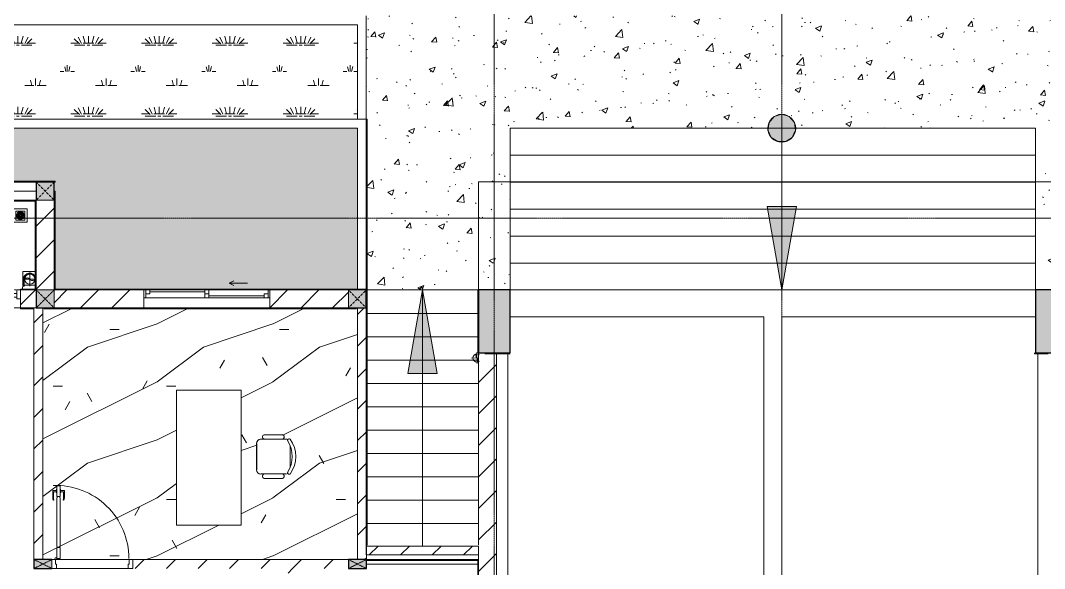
# Model space of a CAD drawing. Header units: millimetres. Extents: x 5121 to 246734, y -48180 to 129206.
# Drawn here: x 72078 to 83478, y 41437 to 47536 of the extents above; entities that cross this region are included whole.
import ezdxf

# ---------------------------------------------------------------- set-up
doc = ezdxf.new("R2010")
doc.units = ezdxf.units.MM
for name, pattern in [('Dash', [6, 3, -3]), ('Grid Line', [22.225, 12.7, -3.175, 3.175, -3.175]), ('IMPORT-CENTER _3_', [10.16, 6.35, -1.27, 1.27, -1.27])]:
    doc.linetypes.add(name, pattern=pattern)
for name, color, linetype, lineweight in [('0-1', 7, 'Continuous', 5), ('A-DETL-GENF-1', 50, 'Continuous', 9), ('A-DOOR', 31, 'Continuous', 9), ('A-DOOR-1', 253, 'Continuous', 9), ('A-DOOR-2', 50, 'Continuous', 9), ('A-DOOR-FRAM', 31, 'Continuous', 9), ('A-DOOR-HDLN', 31, 'Dash', 9), ('A-FLOR', 192, 'Continuous', 9), ('A-FLOR-1', 50, 'Continuous', 9), ('A-FLOR-PATT', 8, 'Continuous', 9), ('A-FLOR-PATT-1', 9, 'Continuous', 9), ('A-GLAZ', 151, 'Continuous', 9), ('A-WALL', 113, 'Continuous', 9), ('A-WALL-1', 250, 'Continuous', 18), ('A-WALL-2', 50, 'Continuous', 9), ('A-WALL-FNSH-1', 50, 'Continuous', 9), ('A-WALL-PATT-1', 9, 'Continuous', 9), ('A-WALL-PATT-2', 50, 'Continuous', 9), ('A-WALL-PATT-3', 111, 'Continuous', 9), ('G-IMPT', 8, 'Continuous', 9), ('G-IMPT-2', 8, 'IMPORT-CENTER _3_', 9), ('I-FURN', 30, 'Continuous', 9), ('I-FURN-1', 253, 'Continuous', 9), ('I-WALL-1', 50, 'Continuous', 9), ('M-EQPM', 50, 'Continuous', 9), ('S-BEAM-1', 50, 'Continuous', 9), ('S-COLS', 52, 'Continuous', 9), ('S-COLS-1', 7, 'Continuous', 5), ('S-COLS-2', 10, 'Continuous', 25), ('S-COLS-3', 50, 'Continuous', 9), ('S-COLS-4', 253, 'Continuous', 9), ('S-COLS-5', 52, 'Continuous', 25), ('S-COLS-6', 52, 'Dash', 9), ('S-COLS-HDLN', 52, 'Dash', 9), ('S-COLS-HDLN-1', 50, 'Dash', 9), ('S-GRID-1', 1, 'Grid Line', 9), ('S-STRS', 31, 'Continuous', 9), ('S-STRS-ANNO', 31, 'Continuous', 9)]:
    doc.layers.add(name, color=color, linetype=linetype, lineweight=lineweight)
pattern_1 = [(45, (0, 0), (-175.3625, 175.3625), [])]
pattern_2 = [(45, (0, 0), (-164.4023, 164.4023), [])]
pattern_3 = [(0, (236.2, 15.75), (787.4, 787.4), [118.11, -23.622, 31.496, -23.622, -590.55]), (0, (236.2, 15.75), (787.4, 787.4), [-196.85, 118.11, -472.44]), (0, (196.85, 39.4), (787.4, 787.4), [78.74, -59.055, 118.11, -59.055, -472.44]), (0, (196.85, 39.4), (787.4, 787.4), [-314.96, 78.74, -393.7]), (0, (472.44, 354.3), (787.4, 787.4), [98.425, -39.37, 98.425, -551.18]), (0, (78.74, 511.8), (787.4, 787.4), [39.37, -78.74, 39.37, -629.92]), (90, (157.5, 511.8), (-787.4, 787.4), [70.866, -716.534]), (90, (393.7, 39.4), (-787.4, 787.4), [78.74, -708.66]), (90, (590.55, 354.3), (-787.4, 787.4), [78.74, -708.66]), (45, (496.06, 31.5), (0, 787.4), [78.74, -1034.812]), (135, (291.34, 31.5), (-787.4, 6e-14), [78.74, -1034.812]), (63.435, (472.44, 35.43), (-0.0007, 787.4), [78.74, -1681.94]), (75.964, (433.07, 39.37), (-0.00383, 787.3999), [78.74, -3167.793]), (75.964, (629.92, 354.33), (-0.00383, 787.3999), [62.992, -3183.541]), (75.964, (173.23, 511.81), (-0.00383, 787.3999), [55.118, -3191.415]), (104.036, (354.33, 39.37), (0.00383, 787.3999), [78.74, -3167.793]), (104.036, (551.18, 354.33), (0.00383, 787.3999), [62.992, -3183.541]), (104.036, (141.73, 511.81), (0.00383, 787.3999), [55.118, -3191.415]), (116.565, (314.96, 35.43), (0.0007, 787.4), [78.74, -1681.939])]

# ---------------------------------------------------------------- blocks, each defined once
blk = doc.blocks.new('NCV_TKTC_KET CAU_rvt-1-TKCS_MB TỔNG THỂ TẦNG 1')
at = {"layer": 'S-COLS-1'}
for points in [[(77203, 43837), (77528, 43837), (77528, 44537), (77178, 44537), (77178, 43837)], [(83703, 43837), (83728, 43837), (83728, 44537), (83378, 44537), (83378, 43837), (83528, 43837)]]:
    blk.add_hatch(color=256, dxfattribs=at).paths.add_polyline_path(points)
at = {"layer": 'A-FLOR-1'}
blk.add_line((83378, 44537), (77528, 44537), dxfattribs=at)
at = {"layer": 'S-BEAM-1'}
for p, q in [((83378, 44537), (77528, 44537)), ((77528, 44237), (80352, 44237)), ((80352, 44237), (80352, 40236)), ((80552, 44237), (83378, 44237)), ((80552, 40236), (80552, 44237)), ((77503, 40546), (77503, 43827)), ((83403, 43827), (83403, 40547)), ((75928, 41487), (77168, 41487))]:
    blk.add_line(p, q, dxfattribs=at)
at = {"layer": 'S-COLS-2'}
for p, q in [((77528, 44537), (77178, 44537)), ((77178, 44537), (77178, 43837)), ((77528, 43837), (77528, 44537)), ((83728, 44537), (83378, 44537)), ((83378, 44537), (83378, 43837)), ((77178, 43837), (77528, 43837)), ((83378, 43837), (83728, 43837))]:
    blk.add_line(p, q, dxfattribs=at)
blk = doc.blocks.new('DOOR_CW_01 CANH MO-PANEL KINH - DIW_01-900x2200-CỬA GỖ VÂN LAMINATE-553393-TKCS_MB TỔNG THỂ TẦNG 1')
at = {"layer": 'A-DETL-GENF-1'}
for p, q in [((-442, 737), (-442, 816)), ((-399, 820), (-438, 820)), ((-434, 800), (-434, 737)), ((-399, 804), (-430, 804)), ((-399, 832), (-397, 832)), ((-399, 792), (-399, 832)), ((-397, 872), (-357, 872)), ((-397, 752), (-397, 872)), ((-397, 792), (-397, 832)), ((-357, 872), (-357, 752)), ((-357, 792), (-357, 832)), ((-355, 832), (-357, 832)), ((-355, 792), (-355, 832)), ((-355, 820), (-316, 820)), ((-355, 804), (-324, 804)), ((-320, 800), (-320, 737)), ((-312, 737), (-312, 816)), ((-434, 711), (-427, 716)), ((-397, 792), (-399, 792)), ((-357, 752), (-397, 752)), ((-397, 738), (-391, 738)), ((-397, 738), (-397, 196)), ((-363, 752), (-391, 752)), ((-391, 752), (-391, 738)), ((-363, 738), (-363, 752)), ((-357, 738), (-363, 738)), ((-357, 792), (-355, 792)), ((-357, 196), (-357, 738)), ((-320, 711), (-327, 716)), ((-397, 196), (-391, 196)), ((-357, 182), (-397, 182)), ((-397, 182), (-397, 62)), ((-391, 196), (-391, 182)), ((-391, 182), (-363, 182)), ((-357, 196), (-363, 196)), ((-363, 182), (-363, 196)), ((-357, 62), (-357, 182)), ((-397, 62), (-357, 62))]:
    blk.add_line(p, q, dxfattribs=at)
blk.add_circle((-407, 60), 10, dxfattribs=at)
for centre, radius, start, end in [((-438, 816), 4, 90, 180), ((-407, 60), 814, 360, 92), ((-430, 800), 4, 90, 180), ((-324, 800), 4, 360, 90), ((-316, 816), 4, 0, 90), ((-397, 737), 45, 180, 215), ((-397, 737), 37, 180, 215), ((-357, 737), 37, 325, 0), ((-357, 737), 45, 325, 0)]:
    blk.add_arc(centre, radius, start, end, dxfattribs=at)
at = {"layer": 'A-DOOR-2'}
for p, q in [((-410, 50), (-450, 50)), ((-450, 50), (-450, -50)), ((-410, 0), (-410, 50)), ((-400, 0), (-410, 0)), ((-407, 50), (-382, 50)), ((-400, -50), (-400, 0)), ((410, 0), (400, 0)), ((400, 0), (400, -50)), ((450, 50), (410, 50)), ((410, 50), (410, 0)), ((450, -50), (450, 50)), ((-450, -50), (-400, -50)), ((400, -50), (450, -50))]:
    blk.add_line(p, q, dxfattribs=at)
blk = doc.blocks.new('BAN LV A - BAN LV A_dwg_ban hoc2-348006-TKCS_MB TỔNG THỂ TẦNG 1')
at = {"layer": 'I-FURN'}
for p, q in [((-243, 354), (-243, 162)), ((-194, 389), (-194, 113)), ((146, 437), (-146, 437)), ((194, 113), (194, 389)), ((194, 351), (194, 151)), ((244, 162), (244, 354)), ((-121, 65), (121, 65))]:
    blk.add_line(p, q, dxfattribs=at)
at = {"layer": 'I-FURN', "flags": 128}
blk.add_lwpolyline([(-738, 611), (-738, 1331), (-155, 1331), (762, 1331), (762, 611)], close=True, dxfattribs=at)
at = {"layer": 'I-FURN'}
for centre, radius, start, end in [((-219, 347), 25.3, 343.7398, 163.7398), ((-146, 389), 48.6, 90, 180), ((146, 389), 48.6, 360, 90), ((219, 347), 25.3, 16.2602, 170.7054), ((-219, 155), 25.3, 163.7398, 16.2602), ((219, 155), 25.3, 189.2946, 16.2602), ((-180, 75), 17.8, 57.9726, 216.6901), ((-146, 113), 48.6, 180, 207.5844), ((0, 324), 324, 233.1301, 306.8699), ((0, 359), 318, 237.5758, 302.4242), ((180, 75), 17.8, 323.3099, 122.0274), ((146, 113), 48.6, 332.4156, 0)]:
    blk.add_arc(centre, radius, start, end, dxfattribs=at)
blk = doc.blocks.new('BAN LV A - BAN LV A_dwg-348005-TKCS_MB TỔNG THỂ TẦNG 1')
at = {"extrusion": (0, 0, -1), "zscale": -1, "rotation": 180}
blk.add_blockref('BAN LV A - BAN LV A_dwg_ban hoc2-348006-TKCS_MB TỔNG THỂ TẦNG 1', (-729, 1384), dxfattribs=at)
blk = doc.blocks.new('BAN LV A - BAN LV A-348231-TKCS_MB TỔNG THỂ TẦNG 1')
at = {"layer": 'I-FURN-1'}
for p, q in [((535, 1270), (535, 1236)), ((923, 1233), (923, 1270)), ((486, 1222), (486, 1029)), ((973, 1029), (973, 1222)), ((535, 1029), (535, 995)), ((923, 995), (923, 1032)), ((583, 946), (875, 946)), ((1491, 773), (-9, 773)), ((-9, 773), (-9, 53)), ((1491, 53), (1491, 773)), ((-9, 53), (1491, 53))]:
    blk.add_line(p, q, dxfattribs=at)
for centre, radius, start, end in [((729, 1060), 324, 53.1301, 126.8699), ((510, 1229), 25.3, 16.2602, 196.2602), ((549, 1308), 17.8, 143.3099, 240.596), ((583, 1270), 48.6, 152.4156, 180), ((909, 1308), 17.8, 299.404, 36.6901), ((875, 1270), 48.6, 360, 27.5844), ((948, 1229), 25.3, 343.7398, 170.7054), ((510, 1036), 25.3, 196.2602, 343.7398), ((948, 1036), 25.3, 189.2946, 343.7398), ((583, 995), 48.6, 180, 270), ((875, 995), 48.6, 270, 360)]:
    blk.add_arc(centre, radius, start, end, dxfattribs=at)
blk.add_blockref('BAN LV A - BAN LV A_dwg-348005-TKCS_MB TỔNG THỂ TẦNG 1', (0, 0))
blk = doc.blocks.new('G1_SOF - BO TRU - 100x200-V76-TKCS_MB TỔNG THỂ TẦNG 1')
at = {"layer": 'S-COLS-3'}
blk.add_hatch(color=256, dxfattribs=at).paths.add_polyline_path([(50, 0), (50, 100), (-50, 100), (-50, -100), (50, -100)])
at = {"layer": 'S-COLS-2'}
for p, q in [((-50, 100), (-50, -100)), ((50, -100), (50, 100)), ((-50, -100), (50, -100))]:
    blk.add_line(p, q, dxfattribs=at)
at = {"layer": 'S-COLS-HDLN-1'}
for p, q in [((50, 100), (-50, -100)), ((-50, 100), (50, -100))]:
    blk.add_line(p, q, dxfattribs=at)
blk = doc.blocks.new('G1_SOF - BO TRU - 100x200-V74-TKCS_MB TỔNG THỂ TẦNG 1')
at = {"layer": 'S-COLS-3'}
blk.add_hatch(color=256, dxfattribs=at).paths.add_polyline_path([(50, -100), (50, 100), (-50, 100), (-50, -100), (-45, -100)])
at = {"layer": 'S-COLS-2'}
for p, q in [((50, 100), (-50, 100)), ((-50, 100), (-50, -100)), ((50, -100), (50, 100)), ((-50, -100), (50, -100))]:
    blk.add_line(p, q, dxfattribs=at)
at = {"layer": 'S-COLS-HDLN-1'}
for p, q in [((50, 100), (-50, -100)), ((-50, 100), (50, -100))]:
    blk.add_line(p, q, dxfattribs=at)
blk = doc.blocks.new('NCV_TKTC_TANG 1_rvt-1-TKCS_MB TỔNG THỂ TẦNG 1')
at = {"layer": 'A-FLOR-PATT-1'}
h = blk.add_hatch(dxfattribs=at)
h.set_pattern_fill('FP_8', color=256, style=0, pattern_type=2)
h.set_pattern_definition([(0, (0, 0), (2519.68, 629.92), [103.937, -1785.823, 103.937, -1785.823, -10078.72]), (0, (0, 0), (2519.68, 629.92), [-3779.52, 103.937, -3675.583, 103.937, -1785.823, -4409.44]), (0, (0, 0), (2519.68, 629.92), [-9448.8, 103.937, -1155.903, 103.937, -3045.663]), (120, (944.9, 314.96), (-1805.3667, 1867.147), [103.937, -1785.823, 103.937, -11864.543]), (120, (944.9, 314.96), (-1805.3667, 1867.147), [-1993.697, -1785.823, 103.937, -3675.583, -6299.2]), (120, (944.9, 314.96), (-1805.3667, 1867.147), [-7559.04, 103.937, -1785.823, 103.937, -4305.503]), (120, (944.9, 314.96), (-1805.3667, 1867.147), [-9552.737, -1155.903, 103.937, -3045.663]), (240, (1259.84, 1574.8), (-714.3133, -2497.067), [103.937, -1785.823, 103.937, -11864.543]), (240, (1259.84, 1574.8), (-714.3133, -2497.067), [-1993.697, -1785.823, 103.937, -3675.583, -6299.2]), (240, (1259.84, 1574.8), (-714.3133, -2497.067), [-7559.04, 103.937, -1785.823, 103.937, -4305.503]), (240, (1259.84, 1574.8), (-714.3133, -2497.067), [-9552.737, -1155.903, 103.937, -3045.663])])
h.paths.add_polyline_path([(73288, 41537), (75828, 41538), (75828, 44337), (75818, 44337), (75818, 44327), (72328, 44327), (72328, 41537), (73220, 41537)])
h.paths.add_polyline_path([(73813, 41921), (73813, 43421), (74533, 43421), (74533, 41921), (74264, 41921)])
h.paths.add_polyline_path([(74988, 42439), (74960, 42440), (74786, 42442), (74772, 42456), (74772, 42471), (74776, 42480), (74789, 42488), (74781, 42489), (74742, 42490), (74730, 42495), (74713, 42513), (74706, 42537), (74708, 42842), (74719, 42860), (74730, 42871), (74755, 42878), (74783, 42880), (74774, 42889), (74771, 42902), (74774, 42914), (74792, 42926), (74996, 42924), (75010, 42915), (75014, 42902), (75011, 42890), (75002, 42880), (75002, 42878), (75043, 42874), (75053, 42872), (75058, 42878), (75080, 42876), (75110, 42827), (75131, 42771), (75142, 42713), (75142, 42653), (75130, 42591), (75110, 42539), (75079, 42489), (75055, 42491), (75053, 42494), (75030, 42489), (74996, 42487), (75009, 42479), (75014, 42468), (75012, 42454), (75004, 42444), (74991, 42440)])
h = blk.add_hatch(dxfattribs=at)
h.set_pattern_fill('FP_4', color=256, style=0, pattern_type=2)
h.set_pattern_definition([(216.87, (516.46, 1291.15), (3873.4454, 2582.3069), [645.575, -5810.175]), (206.565, (1291.15, 903.8), (-1291.1515, -1291.1492), [1443.55, -1443.55]), (198.435, (1291.15, 258.23), (-2582.2983, -1291.1527), [816.596, -3266.38])])
h.paths.add_polyline_path([(73288, 41537), (75828, 41538), (75828, 44337), (75818, 44337), (75818, 44327), (72328, 44327), (72328, 41537), (73220, 41537)])
h.paths.add_polyline_path([(73813, 41921), (73813, 43421), (74533, 43421), (74533, 41921), (74264, 41921)])
h.paths.add_polyline_path([(74988, 42439), (74960, 42440), (74786, 42442), (74772, 42456), (74772, 42471), (74776, 42480), (74789, 42488), (74781, 42489), (74742, 42490), (74730, 42495), (74713, 42513), (74706, 42537), (74708, 42842), (74719, 42860), (74730, 42871), (74755, 42878), (74783, 42880), (74774, 42889), (74771, 42902), (74774, 42914), (74792, 42926), (74996, 42924), (75010, 42915), (75014, 42902), (75011, 42890), (75002, 42880), (75002, 42878), (75043, 42874), (75053, 42872), (75058, 42878), (75080, 42876), (75110, 42827), (75131, 42771), (75142, 42713), (75142, 42653), (75130, 42591), (75110, 42539), (75079, 42489), (75055, 42491), (75053, 42494), (75030, 42489), (74996, 42487), (75009, 42479), (75014, 42468), (75012, 42454), (75004, 42444), (74991, 42440)])
at = {"layer": 'A-WALL-PATT-1'}
h = blk.add_hatch(dxfattribs=at)
h.set_pattern_fill('FP_2', color=256, style=0, pattern_type=2)
h.set_pattern_definition(pattern_1)
h.paths.add_polyline_path([(72328, 41537), (72328, 44337), (72228, 44337), (72228, 41537)])
h = blk.add_hatch(dxfattribs=at)
h.set_pattern_fill('FP_2', color=256, style=0, pattern_type=2)
h.set_pattern_definition(pattern_1)
h.paths.add_polyline_path([(75828, 41537), (75928, 41537), (75928, 44337), (75828, 44337), (75828, 41899)])
h = blk.add_hatch(dxfattribs=at)
h.set_pattern_fill('FP_2', color=256, style=0, pattern_type=2)
h.set_pattern_definition(pattern_1)
h.paths.add_polyline_path([(73328, 41437), (75728, 41437), (75728, 41537), (73328, 41537), (73328, 41487)])
h = blk.add_hatch(dxfattribs=at)
h.set_pattern_fill('FP_2', color=256, style=0, pattern_type=2)
h.set_pattern_definition(pattern_1)
h.paths.add_polyline_path([(75028, 40437), (75128, 40437), (75128, 40487), (75028, 40487), (75028, 40447)])
h.paths.add_polyline_path([(75115, 41387), (75128, 41387), (75128, 41437), (75028, 41437), (75028, 41387), (75078, 41387)])
at = {"layer": 'A-WALL-PATT-2'}
h = blk.add_hatch(dxfattribs=at)
h.set_pattern_fill('FP_10', color=256, style=0, pattern_type=2)
h.set_pattern_definition(pattern_2)
h.paths.add_polyline_path([(72252, 44537), (72252, 45537), (72242, 45537), (72242, 44537)])
h = blk.add_hatch(dxfattribs=at)
h.set_pattern_fill('FP_10', color=256, style=0, pattern_type=2)
h.set_pattern_definition(pattern_2)
h.paths.add_polyline_path([(72078, 44537), (72242, 44537), (72242, 44547), (72078, 44547)])
h.paths.add_polyline_path([(69326, 44537), (69578, 44537), (69578, 44547), (69253, 44547), (69253, 44537), (69263, 44537)])
h = blk.add_hatch(dxfattribs=at)
h.set_pattern_fill('FP_10', color=256, style=0, pattern_type=2)
h.set_pattern_definition(pattern_2)
h.paths.add_polyline_path([(73453, 44327), (75818, 44327), (75818, 44337), (72328, 44337), (72328, 44327), (72578, 44327)])
h = blk.add_hatch(dxfattribs=at)
h.set_pattern_fill('FP_10', color=256, style=0, pattern_type=2)
h.set_pattern_definition(pattern_2)
h.paths.add_polyline_path([(77168, 40447), (77178, 40447), (77178, 41527), (77168, 41527), (77168, 40513)])
at = {"layer": 'A-FLOR-1'}
for p, q in [((72078, 44337), (69578, 44337)), ((72468, 41537), (73288, 41537)), ((73278, 41437), (72478, 41437))]:
    blk.add_line(p, q, dxfattribs=at)
at = {"layer": 'A-WALL-1'}
for p, q in [((72252, 45537), (72242, 45537)), ((72242, 45537), (72242, 44547)), ((72252, 44537), (72252, 45537)), ((72242, 44547), (72078, 44547)), ((72078, 44547), (72078, 44537)), ((72078, 44537), (72242, 44537)), ((72242, 44537), (72252, 44537)), ((72218, 44337), (72078, 44337)), ((72078, 44337), (72078, 44327)), ((72078, 44327), (72218, 44327)), ((72328, 44337), (72228, 44337)), ((72228, 44337), (72228, 41537)), ((72328, 41537), (72328, 44337)), ((73453, 44337), (72328, 44337)), ((72328, 44337), (72328, 44327)), ((72338, 44327), (75818, 44327)), ((75818, 44337), (74853, 44337)), ((75828, 44337), (75828, 41537)), ((75928, 44337), (75828, 44337)), ((75928, 41537), (75928, 44337)), ((77168, 41527), (77168, 40447)), ((77178, 41527), (77168, 41527)), ((77178, 40447), (77178, 41527))]:
    blk.add_line(p, q, dxfattribs=at)
at = {"layer": 'A-WALL-2'}
for p, q in [((72468, 41537), (73288, 41537)), ((75728, 41537), (73328, 41537)), ((73278, 41437), (72478, 41437))]:
    blk.add_line(p, q, dxfattribs=at)
at = {"layer": 'I-WALL-1'}
for p, q in [((69263, 45537), (72242, 45537)), ((72242, 45527), (69263, 45527)), ((75928, 41537), (77178, 41537)), ((77168, 41527), (75928, 41527))]:
    blk.add_line(p, q, dxfattribs=at)
at = {"layer": 'A-DOOR-1'}
blk.add_blockref('DOOR_CW_01 CANH MO-PANEL KINH - DIW_01-900x2200-CỬA GỖ VÂN LAMINATE-553393-TKCS_MB TỔNG THỂ TẦNG 1', (72878, 41487), dxfattribs=at)
at = {"layer": 'I-FURN-1', "rotation": 269.9999999999997}
blk.add_blockref('BAN LV A - BAN LV A-348231-TKCS_MB TỔNG THỂ TẦNG 1', (73760, 43412), dxfattribs=at)
at = {"layer": 'S-COLS-4', "rotation": 269.9999999999989}
for name, p in [('G1_SOF - BO TRU - 100x200-V76-TKCS_MB TỔNG THỂ TẦNG 1', (72328, 41487)), ('G1_SOF - BO TRU - 100x200-V74-TKCS_MB TỔNG THỂ TẦNG 1', (75828, 41487))]:
    blk.add_blockref(name, p, dxfattribs=at)
blk = doc.blocks.new('1_FAMILY RVT - W01-WxH 1400x1400xmm-389822-TKCS_MB TỔNG THỂ TẦNG 1')
at = {"layer": 'A-GLAZ'}
for p, q in [((248.4, 172.39), (299.2, 197.79)), ((248.4, 172.39), (299.2, 146.99)), ((248.4, 172.39), (451.6, 172.39)), ((-700, 96.19), (-700, -103.81)), ((700, 96.19), (-700, 96.19)), ((-700, 96.19), (-636.5, 96.19)), ((-700, 7.29), (-680.95, 7.29)), ((-680.95, 96.19), (-680.95, 7.29)), ((-636.5, 51.74), (-680.95, 51.74)), ((-680.95, 7.29), (-22.225, 7.29)), ((-636.5, 96.19), (-22.225, 96.19)), ((-636.5, 96.19), (-636.5, 51.74)), ((-636.5, 73.965), (-22.225, 73.965)), ((-22.225, 7.29), (-22.225, 96.19)), ((-22.225, 96.19), (22.225, 96.19)), ((22.225, 51.74), (-22.225, 51.74)), ((-22.225, 7.29), (22.225, 7.29)), ((22.225, 96.19), (680.95, 96.19)), ((22.225, 96.19), (22.225, 7.29)), ((22.225, 29.515), (636.5, 29.515)), ((22.225, 7.29), (636.5, 7.29)), ((636.5, 51.74), (636.5, 7.29)), ((680.95, 51.74), (636.5, 51.74)), ((636.5, 7.29), (700, 7.29)), ((680.95, 96.19), (700, 96.19)), ((680.95, 96.19), (680.95, 7.29)), ((700, -103.81), (700, 96.19)), ((-700, -103.81), (700, -103.81))]:
    blk.add_line(p, q, dxfattribs=at)
blk = doc.blocks.new('DEG_02-DEG_03 - DEG_02-2500x2400mm-CỬA ĐI 02 CÁNH TRƯỢT-625766-TKCS_MB TỔNG THỂ TẦNG 1')
at = {"layer": 'A-DOOR'}
for p, q in [((-1110, 100), (-1210, 100)), ((-1210, 100), (-1210, 60)), ((-1210, 60), (-1110, 60)), ((-1110, 60), (-1110, 100)), ((-1110, 100), (-50, 100)), ((-50, 60), (-1110, 60)), ((50, 100), (-50, 100)), ((-50, 100), (-50, 60)), ((50, 60), (-50, 60)), ((-50, 60), (-50, 20)), ((-50, 60), (50, 60)), ((-50, 20), (50, 20)), ((50, 60), (50, 100)), ((50, 20), (50, 60)), ((50, 60), (1110, 60)), ((1110, 20), (50, 20)), ((1210, 60), (1110, 60)), ((1110, 60), (1110, 20)), ((1110, 20), (1210, 20)), ((1210, 20), (1210, 60))]:
    blk.add_line(p, q, dxfattribs=at)
at = {"layer": 'A-DOOR-FRAM'}
for p, q in [((-1210, 100), (-1250, 100)), ((-1250, 100), (-1250, 0)), ((-1250, 0), (-1210, 0)), ((-1210, 0), (-1210, 100)), ((1250, 100), (1210, 100)), ((1210, 100), (1210, 0)), ((1210, 0), (1250, 0)), ((1250, 0), (1250, 100))]:
    blk.add_line(p, q, dxfattribs=at)
at = {"layer": 'A-DOOR-HDLN'}
for p, q in [((-500, 151), (-320, 151)), ((-320, 151), (-355, 171)), ((-320, 151), (-355, 131)), ((320, 151), (355, 171)), ((320, 151), (355, 131)), ((500, 151), (320, 151))]:
    blk.add_line(p, q, dxfattribs=at)
blk = doc.blocks.new('TKTC_XREF_251221_MB TANG 1 - TKTC_XREF_260130_MB TANG 1_dwg_THU NUOC - THU NUOC-444531-TKCS_MB TẦNG 1-4202124-TKCS_MB TỔNG THỂ TẦNG 1')
at = {"layer": 'M-EQPM'}
for p, q in [((-23, 11), (41, 11)), ((41, 5), (-23, 5)), ((-11, 23), (28, 23)), ((28, 17), (-11, 17)), ((-1, 36), (19, 36)), ((19, 30), (-1, 30)), ((-23, -14), (41, -14)), ((41, -20), (-23, -20)), ((-11, -26), (28, -26)), ((28, -32), (-11, -32)), ((-1, -38), (19, -38)), ((19, -44), (-1, -44))]:
    blk.add_line(p, q, dxfattribs=at)
at = {"layer": 'M-EQPM', "flags": 128}
for points in [[(84, -79), (84, 71), (-66, 71), (-66, -79)], [(59, -54), (59, 46), (-41, 46), (-41, -54)]]:
    blk.add_lwpolyline(points, close=True, dxfattribs=at)
for points in [[(-23, -1), (1, -1), (1, -7), (-23, -7)], [(41, -7), (17, -7), (17, -1), (41, -1)]]:
    blk.add_lwpolyline(points, dxfattribs=at)
at = {"layer": 'M-EQPM'}
for centre, radius, start, end in [((9, -4), 45, 360, 180), ((9, -4), 45, 360, 180), ((-23, 8), 3, 90, 270), ((-11, 20), 3, 90, 270), ((-1, 33), 3, 90, 270), ((19, 33), 3, 270, 90), ((28, 20), 3, 270, 90), ((41, 8), 3, 270, 90), ((9, -4), 45, 180, 360), ((9, -4), 45, 180, 360), ((-23, -4), 3, 90, 270), ((-23, -17), 3, 90, 270), ((-11, -29), 3, 90, 270), ((-1, -41), 3, 90, 270), ((19, -41), 3, 270, 90), ((28, -29), 3, 270, 90), ((41, -4), 3, 270, 90), ((41, -17), 3, 270, 90)]:
    blk.add_arc(centre, radius, start, end, dxfattribs=at)
blk = doc.blocks.new('TKTC_XREF_251221_MB TANG 1 - TKTC_XREF_260130_MB TANG 1_dwg_CUM U_DN100-V330-TKCS_MB TỔNG THỂ TẦNG 1')
at = {"layer": 'G-IMPT'}
blk.add_hatch(color=256, dxfattribs=at).paths.add_polyline_path([(0, 61), (25, 55), (35, 49), (49, 35), (55, 25), (59, 15), (61, 0), (54, -29), (45, -40), (35, -49), (20, -57), (14, -59), (0, -59), (0, -57), (20, -53), (37, -43), (48, -30), (55, -16), (55, -15), (57, 0), (55, 16), (43, 37), (30, 48), (16, 55), (14, 55), (0, 59)])
for p, q in [((-72, 59), (-67, 59)), ((-79, -63), (-79, -67)), ((-77, -63), (-77, -67)), ((-75, -63), (-75, -67)), ((-73, -61), (-73, -69)), ((-67, -62), (-72, -62)), ((-67, -68), (-72, -68)), ((-65, -69), (0, -69))]:
    blk.add_line(p, q, dxfattribs=at)
at = {"layer": 'G-IMPT', "flags": 128}
for points in [[(-65, 62), (-65, 57), (-67, 57), (-67, 59)], [(-65, 61), (0, 61), (0, 57)], [(-73, -62), (-78, -62), (-78, -68), (-73, -68)], [(-72, -71), (-67, -71), (-67, -59), (-72, -59)], [(-67, -59), (-67, -57), (-65, -57), (-65, -73), (-67, -73), (-67, -71)], [(-65, -61), (0, -61), (0, -57)]]:
    blk.add_lwpolyline(points, dxfattribs=at)
at = {"layer": 'G-IMPT'}
for centre, radius, start, end in [((-71, 61), 1.56, 112.6199, 247.3801), ((0, 0), 69, 270, 74.4177), ((0, 0), 61, 270, 90), ((0, 0), 57, 270, 90), ((-78, -63), 0.96, 90, 180), ((-78, -67), 0.96, 180, 270), ((-71, -61), 1.56, 112.6199, 247.3801), ((-68, -65), 4.8, 143.1301, 216.8699), ((-71, -69), 1.56, 112.6199, 247.3801)]:
    blk.add_arc(centre, radius, start, end, dxfattribs=at)
blk = doc.blocks.new('TKTC_XREF_251221_MB TANG 1 - TKTC_XREF_260130_MB TANG 1_dwg_$cc-V331-TKCS_MB TỔNG THỂ TẦNG 1')
at = {"layer": 'G-IMPT'}
blk.add_circle((0, 0), 0.5, dxfattribs=at)
for centre, radius, start, end in [((0, 0), 0.5, 90, 270), ((0.19, 0.25), 0.313, 126.8699, 233.1301), ((-0.19, -0.25), 0.313, 306.8699, 53.1301)]:
    blk.add_arc(centre, radius, start, end, dxfattribs=at)
at = {"layer": 'G-IMPT-2'}
for p, q in [((-0.67, 0), (0.67, 0)), ((0, -0.54), (0, 0.67))]:
    blk.add_line(p, q, dxfattribs=at)
blk = doc.blocks.new('TKTC_XREF_251221_MB TANG 1 - TKTC_XREF_260130_MB TANG 1_dwg_$cc-V332-TKCS_MB TỔNG THỂ TẦNG 1')
at = {"layer": 'G-IMPT'}
for centre, radius, start, end in [((0, 0), 0.5, 53.9086, 305.5149), ((0, 0), 0.5, 90, 270), ((0.19, 0.25), 0.313, 126.8699, 233.1301), ((-0.19, -0.25), 0.313, 306.8699, 53.1301)]:
    blk.add_arc(centre, radius, start, end, dxfattribs=at)
at = {"layer": 'G-IMPT-2'}
for p, q in [((-0.67, 0), (0.2, 0)), ((0, -0.67), (0, 0.67))]:
    blk.add_line(p, q, dxfattribs=at)
blk = doc.blocks.new('TKTC_XREF_251221_MB TANG 1 - TKTC_XREF_260130_MB TANG 1_dwg-4202109-TKCS_MB TỔNG THỂ TẦNG 1')
at = {"layer": 'G-IMPT', "flags": 128}
for points in [[(-118184, -356808), (-119424, -356808), (-119424, -355608), (-125974, -355608), (-125974, -356808), (-127214, -356808)], [(-130910, -356606), (-131049, -356606), (-131049, -356755), (-130909, -356755)], [(-131050, -356799), (-131049, -356756), (-130909, -356756)]]:
    blk.add_lwpolyline(points, dxfattribs=at)
at = {"extrusion": (0, 0, -1), "zscale": -1}
blk.add_blockref('TKTC_XREF_251221_MB TANG 1 - TKTC_XREF_260130_MB TANG 1_dwg_THU NUOC - THU NUOC-444531-TKCS_MB TẦNG 1-4202124-TKCS_MB TỔNG THỂ TẦNG 1', (131066, -355978), dxfattribs=at)
at = {"extrusion": (0, 0, -1)}
for name, xscale, yscale, zscale, rotation in [('TKTC_XREF_251221_MB TANG 1 - TKTC_XREF_260130_MB TANG 1_dwg_$cc-V331-TKCS_MB TỔNG THỂ TẦNG 1', 113.7150000000073, 113.7150000000073, -113.7150000000073, 269.9990086637472), ('TKTC_XREF_251221_MB TANG 1 - TKTC_XREF_260130_MB TANG 1_dwg_CUM U_DN100-V330-TKCS_MB TỔNG THỂ TẦNG 1', 0.9975000000000006, 0.9975000000000006, -0.9975000000000006, 90.00099133829468)]:
    blk.add_blockref(name, (130971, -356690), dxfattribs=dict(at, xscale=xscale, yscale=yscale, zscale=zscale, rotation=rotation))
at = {"xscale": 90.00000000005114, "yscale": 90.00000000005114, "zscale": 90.00000000005114, "rotation": 0.304717521727566}
blk.add_blockref('TKTC_XREF_251221_MB TANG 1 - TKTC_XREF_260130_MB TANG 1_dwg_$cc-V332-TKCS_MB TỔNG THỂ TẦNG 1', (-125992, -357567), dxfattribs=at)
blk = doc.blocks.new('TKTC_XREF_251221_MB TANG 1 - TKTC_XREF_251221_MB TANG 1-2038492-TKCS_MB TỔNG THỂ TẦNG 1')
blk.add_blockref('TKTC_XREF_251221_MB TANG 1 - TKTC_XREF_260130_MB TANG 1_dwg-4202109-TKCS_MB TỔNG THỂ TẦNG 1', (169499, 384110))
blk = doc.blocks.new('G1_SOF - BO TRU - 200x200-3050151-TKCS_MB TỔNG THỂ TẦNG 1')
at = {"layer": 'S-COLS-HDLN'}
for p, q in [((-100, 100), (100, -100)), ((100, 100), (-100, -100))]:
    blk.add_line(p, q, dxfattribs=at)

msp = doc.modelspace()

# ---------------------------------------------------------------- hatches: boundary and pattern name
at = {"layer": 'A-FLOR-PATT'}
h = msp.add_hatch(dxfattribs=at)
h.set_pattern_fill('FP_37', color=256, style=0, pattern_type=2)
h.set_pattern_definition([(49.939, (0, 262.6), (677.7246, -59.1715), [70.777, -778.546]), (355.011, (0, 262.6), (-131.108, 709.2066), [56.692, -623.611]), (100.473, (56.5, 257.67), (546.6257, 650.0375), [60.102, -661.122]), (46.123, (0, 451.2), (1008.415, -156.0565), [106.18, -1167.984]), (96.65, (84, 438.2), (883.14, 918.455), [90.149, -991.641]), (351.203, (0, 451.2), (883.14, 918.455), [85.035, -935.384]), (20.959, (94.5, 404), (564.006, -379.6104), [70.847, -779.312]), (326.057, (94.5, 404), (229.9034, 683.711), [56.655, -623.203]), (71.414, (141.5, 372.4), (793.911, 304.0953), [60.111, -661.219]), (37.441, (0, 262.6), (11.4879, 313.8707), [10.385, -605.187, 10.385, -622.182, -625.486]), (37.441, (0, 262.6), (11.4879, 313.8707), [-1248.14, 10.385, -615.101]), (7.484, (0, 262.6), (248.5694, 371.8719), [10.393, -350.538, 10.393, -591.473, -238.573]), (7.484, (0, 262.6), (248.5694, 371.8719), [-962.798, 10.393, -228.18]), (327.556, (-210.7, 262.6), (504.3984, -21.26294), [10.387, -225.687, 10.387, -1703.509]), (327.556, (-210.7, 262.6), (504.3984, -21.26294), [-246.461, -726.163, 10.387, -966.959]), (317.561, (-305.2, 262.6), (551.0414, 94.382), [10.384, -296.402, 10.384, -1172.393]), (317.561, (-305.2, 262.6), (551.0414, 94.382), [-317.169, -478.586, 10.384, -683.424])])
h.paths.add_polyline_path([(83377.6, 44536.9), (84967.6, 44536.9), (84967.6, 44546.9), (84977.6, 44546.9), (84977.6, 46437.4), (84967.6, 46437.4), (84967.6, 47586.3), (75927.6, 47586.3), (75927.6, 46437.4), (75937.6, 46437.4), (75937.6, 44551.4), (75927.6, 44551.4), (75930.3, 44547.4), (75937.6, 44547.4), (75937.6, 44536.9), (77527.6, 44536.9), (77527.6, 46336.9), (83377.6, 46336.9), (83377.6, 44836.9)])
h = msp.add_hatch(dxfattribs=at)
h.set_pattern_fill('FP_23', color=256, style=0, pattern_type=2)
h.set_pattern_definition(pattern_3)
h.paths.add_polyline_path([(63053.5, 46437.4), (75827.6, 46437.4), (75827.6, 47486.3), (61127.6, 47486.3), (61127.6, 46437.4), (62999.3, 46437.4)])
h = msp.add_hatch(dxfattribs=at)
h.set_pattern_fill('FP_23', color=256, style=0, pattern_type=2)
h.set_pattern_definition(pattern_3)
h.paths.add_polyline_path([(65842.6, 44546.9), (65842.6, 45747.4), (72462.6, 45747.4), (72462.6, 45737.4), (72452.6, 45736.9), (72452.6, 45637.4), (72462.6, 45637.4), (72463.1, 44547.4), (75827.6, 44547.4), (75827.6, 46337.4), (55452.6, 46337.4), (55452.6, 45136.9), (52937.6, 45136.9), (52937.6, 44546.9), (57642.6, 44546.9), (57642.6, 45747.4), (61137.5, 45747.4), (61137.5, 45737.4), (61137.5, 45735.3), (61137.5, 44546.9), (65813.1, 44546.9)])
at = {"layer": 'A-WALL-PATT-3'}
h = msp.add_hatch(dxfattribs=at)
h.set_pattern_fill('FP_1', color=256, style=0, pattern_type=2)
h.set_pattern_definition(pattern_1)
h.paths.add_polyline_path([(72452.6, 44536.9), (72452.6, 45536.9), (72252.6, 45536.9), (72252.6, 44536.9)])
h = msp.add_hatch(dxfattribs=at)
h.set_pattern_fill('FP_1', color=256, style=0, pattern_type=2)
h.set_pattern_definition(pattern_1)
h.paths.add_polyline_path([(69327.6, 44336.9), (69577.6, 44337.4), (69577.5, 44536.9), (69327.6, 44536.9)])
h.paths.add_polyline_path([(72227.6, 44336.9), (72252.6, 44336.9), (72252.6, 44536.9), (72077.6, 44536.9), (72077.6, 44336.9)])
h = msp.add_hatch(dxfattribs=at)
h.set_pattern_fill('FP_1', color=256, style=0, pattern_type=2)
h.set_pattern_definition(pattern_1)
h.paths.add_polyline_path([(75727.6, 44336.9), (75727.6, 44536.9), (74852.6, 44536.9), (74852.6, 44336.9)])
h.paths.add_polyline_path([(73452.6, 44336.9), (73452.6, 44536.9), (72452.6, 44536.9), (72452.6, 44336.9), (72577.5, 44336.9)])
h = msp.add_hatch(dxfattribs=at)
h.set_pattern_fill('FP_1', color=256, style=0, pattern_type=2)
h.set_pattern_definition(pattern_1)
h.paths.add_polyline_path([(77377.6, 40535.7), (77377.6, 43836.9), (77177.6, 43836.9), (77177.6, 40536.9), (77377.4, 40536.9)])
h = msp.add_hatch(dxfattribs=at)
h.set_pattern_fill('FP_1', color=256, style=0, pattern_type=2)
h.set_pattern_definition(pattern_1)
h.paths.add_polyline_path([(77177.6, 41587.4), (77176.6, 41687.4), (75927.6, 41687.4), (75927.6, 41587.4), (77167.3, 41587.4)])
at = {"layer": 'S-COLS-1'}
for points in [[(72252.6, 45536.9), (72452.6, 45536.9), (72452.6, 45736.9), (72252.6, 45736.9), (72252.6, 45637.4)], [(72327.6, 44336.9), (72452.6, 44336.9), (72452.6, 44536.9), (72252.6, 44536.9), (72252.6, 44336.9)], [(75876, 44336.9), (75927.6, 44336.9), (75927.6, 44536.9), (75727.6, 44536.9), (75727.6, 44336.9), (75827.6, 44336.9)]]:
    msp.add_hatch(color=256, dxfattribs=at).paths.add_polyline_path(points)
at = {"layer": 'S-STRS-ANNO'}
h = msp.add_hatch(color=256, dxfattribs=at)
edge = h.paths.add_edge_path()
edge.add_arc((80552.6, 46336.9), 155, 0, 360)
for points in [[(80596.2, 46188.2), (80669.7, 46235.4), (80706, 46314.9), (80693.6, 46401.3), (80636.4, 46467.3), (80552.6, 46491.9), (80468.8, 46467.3), (80411.6, 46401.3), (80399.1, 46314.9), (80435.4, 46235.4), (80508.9, 46188.2)], [(80552.6, 44536.9), (80716.5, 45466.9), (80388.6, 45466.9)], [(76716.5, 43606.9), (76552.6, 44536.9), (76388.6, 43606.9)]]:
    msp.add_hatch(color=256, dxfattribs=at).paths.add_polyline_path(points)

# ---------------------------------------------------------------- linework, layer by layer
at = {"layer": 'A-FLOR'}
msp.add_line((77167.6, 44536.9), (75937.6, 44536.9), dxfattribs=at)
at = {"layer": 'A-WALL'}
for p, q in [((75927.6, 47586.3), (75927.6, 44547.4)), ((75827.6, 47486.3), (55452.6, 47486.3)), ((75827.6, 46437.4), (75827.6, 47486.3)), ((55462.6, 46437.4), (75937.6, 46437.4)), ((75937.6, 46437.4), (75937.6, 44547.4)), ((75827.6, 46337.4), (55452.6, 46337.4)), ((75827.6, 44547.4), (75827.6, 46337.4)), ((69252.6, 45747.4), (72252.6, 45747.4)), ((72252.6, 45737.4), (69252.6, 45737.4)), ((69252.6, 45737.4), (72252.6, 45737.4)), ((72252.6, 45736.9), (72452.6, 45736.9)), ((72252.6, 45637.4), (69252.6, 45637.4)), ((72452.6, 45536.9), (72252.6, 45536.9)), ((72252.6, 44536.9), (72452.6, 44536.9)), ((72452.6, 44536.9), (72452.6, 44336.9)), ((75727.6, 44336.9), (75727.6, 44536.9)), ((75927.6, 44551.4), (75937.6, 44551.4)), ((72077.6, 44336.9), (69577.6, 44336.9))]:
    msp.add_line(p, q, dxfattribs=at)
at = {"layer": 'A-WALL-1'}
for p, q in [((72252.6, 45737.4), (72252.6, 45736.9)), ((72452.6, 45737.4), (72252.6, 45737.4)), ((72452.6, 45736.9), (72452.6, 45737.4)), ((72252.6, 45536.9), (72252.6, 44536.9)), ((72452.6, 44536.9), (72452.6, 45536.9)), ((72252.6, 44536.9), (72077.6, 44536.9)), ((72252.6, 44336.9), (72252.6, 44536.9)), ((73452.6, 44536.9), (72452.6, 44536.9)), ((75727.6, 44536.9), (74852.6, 44536.9)), ((72077.6, 44436.9), (72077.6, 44336.9)), ((72077.6, 44336.9), (72252.6, 44336.9)), ((72452.6, 44336.9), (73452.6, 44336.9)), ((74852.6, 44336.9), (75727.6, 44336.9)), ((77177.6, 43836.9), (77177.6, 41697.4)), ((77377.6, 43836.9), (77177.6, 43836.9)), ((77377.6, 40535.7), (77377.6, 43836.9)), ((75927.6, 41687.4), (75927.6, 41587.4)), ((77167.6, 41687.4), (75927.6, 41687.4)), ((77177.6, 40535.7), (77177.6, 41687.4)), ((75927.6, 41587.4), (77177.6, 41587.4))]:
    msp.add_line(p, q, dxfattribs=at)
at = {"layer": 'A-WALL-FNSH-1'}
for p, q in [((72462.6, 45747.4), (72252.6, 45747.4)), ((72252.6, 45747.4), (72252.6, 45737.4)), ((72252.6, 45737.4), (72462.6, 45737.4)), ((72462.6, 45737.4), (72462.6, 45747.4)), ((72452.6, 45637.4), (72452.6, 45536.9)), ((72462.6, 45637.4), (72452.6, 45637.4)), ((72462.6, 44547.4), (72462.6, 45637.4)), ((75937.6, 44547.4), (72462.6, 44547.4)), ((72462.6, 44536.9), (72462.6, 44537.4)), ((72462.6, 44537.4), (75927.6, 44537.4)), ((75927.6, 44537.4), (75927.6, 41687.4)), ((75937.6, 41697.4), (75937.6, 44547.4)), ((77167.6, 44536.9), (77167.6, 43837)), ((77177.6, 43837), (77177.6, 44536.9)), ((77247.6, 43826.9), (77528, 43826.9)), ((77528, 43836.9), (77377.6, 43836.9)), ((83367.6, 43836.9), (83367.6, 43826.9)), ((83367.6, 43826.9), (83517.6, 43826.9)), ((83527.6, 43836.9), (83377.6, 43836.9))]:
    msp.add_line(p, q, dxfattribs=at)
at = {"layer": 'S-COLS'}
for p, q in [((72452.6, 45736.9), (72252.6, 45736.9)), ((72252.6, 45536.9), (72452.6, 45536.9)), ((72452.6, 44536.9), (72252.6, 44536.9)), ((72452.6, 44336.9), (72452.6, 44536.9)), ((75727.6, 44536.9), (75727.6, 44336.9))]:
    msp.add_line(p, q, dxfattribs=at)
at = {"layer": 'S-COLS-5'}
for p, q in [((72252.6, 45736.9), (72252.6, 45536.9)), ((72452.6, 45536.9), (72452.6, 45736.9)), ((72252.6, 44536.9), (72252.6, 44336.9)), ((75927.6, 44536.9), (75727.6, 44536.9)), ((75927.6, 44336.9), (75927.6, 44536.9)), ((72252.6, 44336.9), (72452.6, 44336.9)), ((75727.6, 44336.9), (75927.6, 44336.9))]:
    msp.add_line(p, q, dxfattribs=at)
at = {"layer": 'S-GRID-1'}
for p, q in [((77352.6, 23210.6), (77352.6, 78232.7)), ((80552.6, 23210.6), (80552.6, 78232.7)), ((129301.8, 45336.9), (31601.8, 45336.9)), ((125364.8, 44536.9), (35538.8, 44536.9))]:
    msp.add_line(p, q, dxfattribs=at)
at = {"layer": 'S-STRS'}
for p, q in [((83377.6, 46336.9), (77527.6, 46336.9)), ((77527.6, 46336.9), (77527.6, 44536.9)), ((83377.6, 46336.9), (83377.6, 44536.9)), ((83377.6, 46036.9), (77527.6, 46036.9)), ((83377.6, 45736.9), (77527.6, 45736.9)), ((83377.6, 45436.9), (77527.6, 45436.9)), ((83377.6, 45136.9), (77527.6, 45136.9)), ((83377.6, 44836.9), (77527.6, 44836.9)), ((75937.6, 44536.9), (77167.6, 44536.9)), ((83377.6, 44536.9), (77527.6, 44536.9)), ((75937.6, 44276.9), (77167.6, 44276.9)), ((75937.6, 44016.9), (77167.6, 44016.9)), ((75937.6, 43756.9), (77177.6, 43756.9)), ((75937.6, 43496.9), (77177.6, 43496.9)), ((75937.6, 43236.9), (77177.6, 43236.9)), ((75937.6, 42976.9), (77177.6, 42976.9)), ((75937.6, 42716.9), (77177.6, 42716.9)), ((75937.6, 42456.9), (77177.6, 42456.9)), ((75937.6, 42196.9), (77177.6, 42196.9)), ((75937.6, 41936.9), (77177.6, 41936.9))]:
    msp.add_line(p, q, dxfattribs=at)
at = {"layer": 'S-STRS-ANNO'}
for p, q in [((80411.6, 46401.3), (80399.1, 46314.9)), ((80468.8, 46467.3), (80411.6, 46401.3)), ((80552.6, 46491.9), (80468.8, 46467.3)), ((80636.4, 46467.3), (80552.6, 46491.9)), ((80693.6, 46401.3), (80636.4, 46467.3)), ((80706, 46314.9), (80693.6, 46401.3)), ((80399.1, 46314.9), (80435.4, 46235.4)), ((80552.6, 46336.9), (80552.6, 46036.9)), ((80669.7, 46235.4), (80706, 46314.9)), ((80435.4, 46235.4), (80508.9, 46188.2)), ((80508.9, 46188.2), (80596.2, 46188.2)), ((80596.2, 46188.2), (80669.7, 46235.4)), ((80552.6, 46036.9), (80552.6, 45736.9)), ((80552.6, 45736.9), (80552.6, 45436.9)), ((80716.5, 45466.9), (80388.6, 45466.9)), ((80388.6, 45466.9), (80552.6, 44536.9)), ((80552.6, 44536.9), (80716.5, 45466.9)), ((80552.6, 45436.9), (80552.6, 45136.9)), ((80552.6, 45136.9), (80552.6, 44836.9)), ((80552.6, 44836.9), (80552.6, 44536.9)), ((76552.6, 44536.9), (76388.6, 43606.9)), ((76552.6, 44276.9), (76552.6, 44536.9)), ((76716.5, 43606.9), (76552.6, 44536.9)), ((76552.6, 44016.9), (76552.6, 44276.9)), ((76552.6, 43756.9), (76552.6, 44016.9)), ((76552.6, 43496.9), (76552.6, 43756.9)), ((76388.6, 43606.9), (76716.5, 43606.9)), ((76552.6, 43236.9), (76552.6, 43496.9)), ((76552.6, 42976.9), (76552.6, 43236.9)), ((76552.6, 42716.9), (76552.6, 42976.9)), ((76552.6, 42456.9), (76552.6, 42716.9)), ((76552.6, 42196.9), (76552.6, 42456.9)), ((76552.6, 41936.9), (76552.6, 42196.9)), ((76552.6, 41687.4), (76552.6, 41936.9))]:
    msp.add_line(p, q, dxfattribs=at)
msp.add_circle((80552.6, 46336.9), 155, dxfattribs=at)

# ---------------------------------------------------------------- block references
at = {"layer": '0-1'}
for name in ['NCV_TKTC_KET CAU_rvt-1-TKCS_MB TỔNG THỂ TẦNG 1', 'NCV_TKTC_TANG 1_rvt-1-TKCS_MB TỔNG THỂ TẦNG 1']:
    msp.add_blockref(name, (0, 0), dxfattribs=at)
at = {"layer": 'A-DOOR'}
msp.add_blockref('DEG_02-DEG_03 - DEG_02-2500x2400mm-CỬA ĐI 02 CÁNH TRƯỢT-625766-TKCS_MB TỔNG THỂ TẦNG 1', (70827.6, 44436.9), dxfattribs=at)
at = {"layer": 'A-GLAZ'}
msp.add_blockref('1_FAMILY RVT - W01-WxH 1400x1400xmm-389822-TKCS_MB TỔNG THỂ TẦNG 1', (74152.6, 44440.7), dxfattribs=at)
at = {"layer": 'M-EQPM'}
msp.add_blockref('TKTC_XREF_251221_MB TANG 1 - TKTC_XREF_251221_MB TANG 1-2038492-TKCS_MB TỔNG THỂ TẦNG 1', (33652.6, 17236.9), dxfattribs=at)
at = {"layer": 'S-COLS-6'}
for p in [(72352.6, 45636.9), (72352.6, 44436.9), (75827.6, 44436.9)]:
    msp.add_blockref('G1_SOF - BO TRU - 200x200-3050151-TKCS_MB TỔNG THỂ TẦNG 1', p, dxfattribs=at)

doc.saveas('drawing.dxf')
